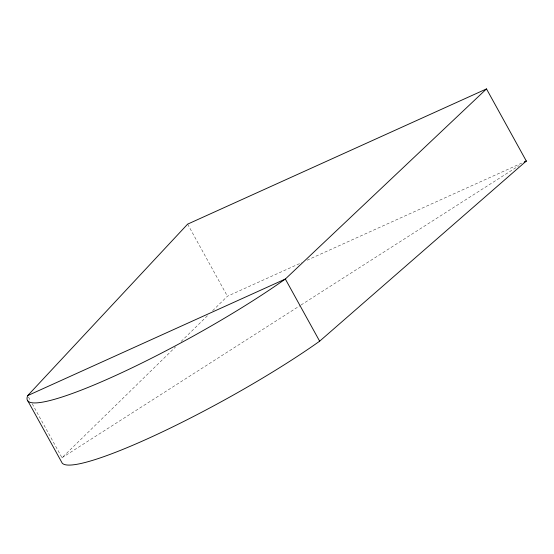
<?xml version="1.0" encoding="UTF-8"?>
<svg xmlns="http://www.w3.org/2000/svg" width="554" height="554" viewBox="0 0 554 554"><rect width="100%" height="100%" fill="white"/><g stroke="black" fill="none" stroke-linecap="round" stroke-linejoin="round"><path stroke-width="0.42" stroke-dasharray="2.77 2.08" d="M32.25 403.838L62.013 457.756L175.59 346.866M181.144 341.444L208.304 314.921M212.625 310.704L227.438 296.238L301.563 262.7M62.013 457.756L300.351 305.427M301.078 304.963L519.008 165.681M307.082 260.207L523.149 162.447M187.633 224.135L227.438 296.238M28.524 397.093L30.595 400.84"/><path stroke-width="0.83" d="M486.495 88.917L285.338 279.029A173.727 23.877 -28.9 0 1 113.251 376.595A173.727 23.877 -28.9 0 1 27.7 395.598L187.633 224.135L486.495 88.917L526.3 161.02L319.651 341.188A173.727 23.877 -28.9 0 1 161.803 432.162A173.727 23.877 -28.9 0 1 62.214 463.151L27.901 400.992M524.112 162.419L526.3 161.02L524.721 161.733M27.7 395.598L285.338 279.029L319.651 341.188"/></g></svg>
